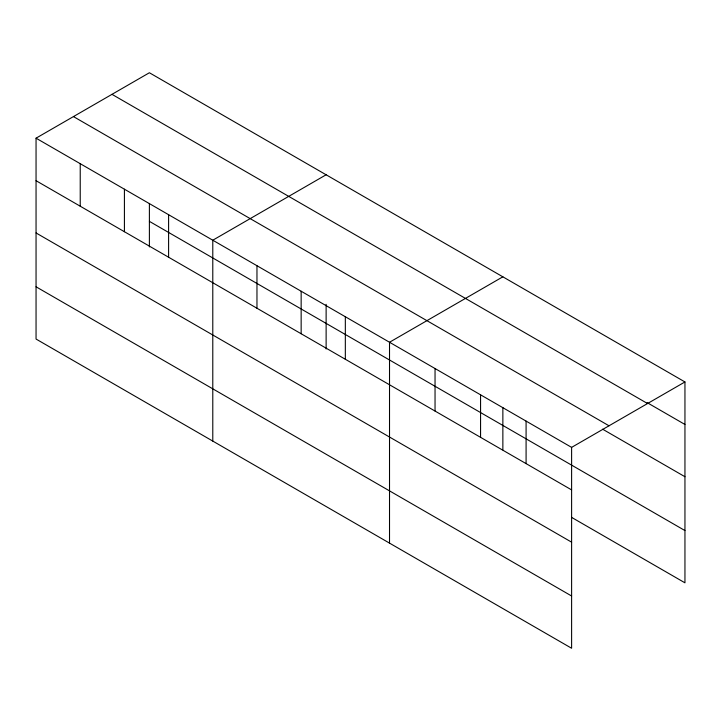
<?xml version="1.0" encoding="UTF-8"?>
<svg xmlns="http://www.w3.org/2000/svg" width="721" height="721" viewBox="0 0 721 721"><rect width="100%" height="100%" fill="white"/><g stroke="black" fill="none" stroke-linecap="round" stroke-linejoin="round"><path stroke-width="1.08" d="M36.05 138.18L571.609 447.38L571.609 648.251L36.05 339.05L36.05 138.18L149.391 72.749L684.95 381.95L684.95 582.82L571.627 517.39M326.126 174.779L212.785 240.219L212.785 441.09M502.861 276.819L389.52 342.259L389.52 543.129M571.609 447.38L684.95 381.95M647.179 402.66L684.95 424.471M111.989 94.343L647.548 403.544M73.452 116.586L609.011 425.787M602.621 429.193L684.95 476.725M149.391 221.356L684.95 530.566M36.05 180.701L571.609 489.901M36.05 232.955L571.609 542.165M36.05 286.796L571.609 595.997M526.087 421.1L526.087 463.621M502.861 407.491L502.861 449.895M480.565 394.82L480.565 437.341M435.042 368.539L435.042 411.06M345.332 316.744L345.332 359.265M326.126 304.325L326.126 348.973M301.153 291.239L301.153 333.76M256.964 265.725L256.964 308.246M168.597 214.714L168.597 257.235M149.391 203.412L149.391 246.933M124.418 189.199L124.418 231.72M80.229 163.694L80.229 206.215"/></g></svg>
